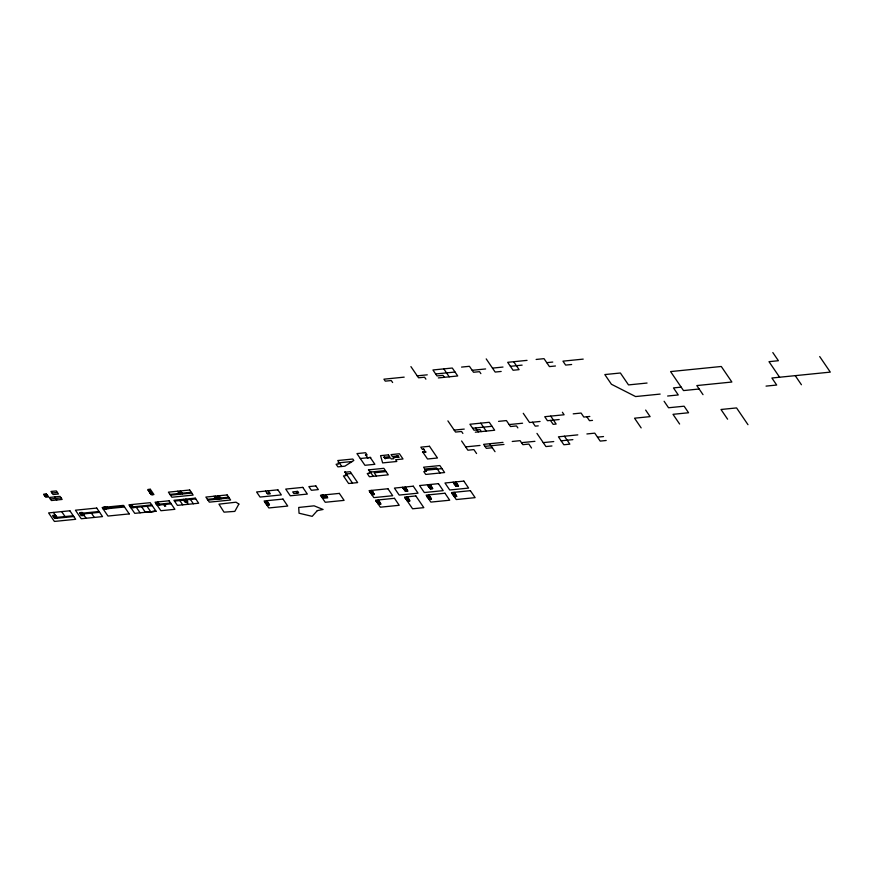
<?xml version="1.0" encoding="UTF-8"?>
<svg xmlns="http://www.w3.org/2000/svg" width="874" height="874" viewBox="0 0 874 874"><rect width="100%" height="100%" fill="white"/><g stroke="black" fill="none" stroke-linecap="round" stroke-linejoin="round"><path stroke-width="1.31" d="M322.877 495.318L321.883 496.782L321.009 495.503L322.877 495.318L323.741 496.596L321.009 495.503M425.267 470.736L426.031 469.775M164.64 506.177L165.339 505.325M185.976 502.189L186.675 501.337M217.888 498.967L218.587 498.125M267.171 504.921L268.405 503.806L269.039 504.735L267.171 504.921L266.537 503.992L269.039 504.735M372.149 494.597L373.373 493.471L374.006 494.4L372.149 494.597L371.516 493.657L374.006 494.4M378.661 504.156L379.895 503.042L380.529 503.97L378.661 504.156L378.027 503.227L380.529 503.97M405.623 491.221L406.858 490.106L407.492 491.035L405.623 491.221L404.99 490.292L407.492 491.035M407.677 501.021L408.912 499.906L409.545 500.835L407.677 501.021L407.044 500.092M430.521 488.719L431.756 487.594L432.39 488.522L430.521 488.719L429.888 487.779L432.39 488.522M429.167 499.076L430.401 497.951L431.035 498.89L429.167 499.076L428.533 498.147L431.035 498.89M456.195 486.13L457.43 485.015L458.063 485.944L456.195 486.13L455.562 485.201L458.063 485.944M454.567 496.519L455.802 495.394L456.436 496.334L454.567 496.519L453.934 495.591L456.436 496.334M365.474 454.906L366.261 455.059M366.195 455.299L365.452 455.179M367.288 457.572L368.074 457.725M344.706 472.026L345.492 472.178M368.03 457.965L367.244 457.812M345.449 472.419L344.673 472.288M369.877 457.31L370.663 457.463M370.598 457.714L369.833 457.55M346.235 474.276L347.022 474.429M346.956 474.68L346.202 474.527M383.937 457.058L384.724 457.211M384.669 457.463L383.904 457.31M384.757 458.26L385.543 458.413M385.489 458.664L384.713 458.5M368.489 469.633L369.276 469.786M369.21 470.037L368.467 469.906M370.019 471.884L370.805 472.036M370.74 472.277L370.008 472.157M397.299 455.715L398.096 455.867M398.031 456.119L397.288 455.988M398.129 456.916L398.915 457.069M398.85 457.321L398.107 457.189M423.289 449.083L424.076 449.236M424.01 449.487L423.267 449.356M422.513 452.011L423.3 452.164M423.202 452.437L422.535 452.317M425.103 451.749L425.889 451.902M425.78 452.175L425.103 452.044M527.044 360.372L507.674 362.317L513.082 370.259L519.09 369.647L513.683 361.716M536.133 359.454L544.021 358.657L549.429 366.599L555.438 365.988M461.559 367.091L469.447 366.304L473.511 372.269L479.52 371.668L480.864 373.635M492.488 368.118L502.998 367.058M510.394 366.315L522.117 365.135M546.753 362.655L552.761 362.054M404.181 377.142L383.926 379.185L385.27 381.151L391.279 380.551L392.623 382.517M417.204 375.831L427.266 374.826M435.656 373.974L455.026 372.029M472.168 370.303L485.605 368.948M583.209 359.116L562.954 361.159L565.642 365.092L571.651 364.491M501.173 371.45L495.165 372.062L486.206 358.897M438.344 377.918L457.714 375.962L452.295 368.03L432.936 369.975L437 375.94L443.009 375.339L444.353 377.306M647.055 383.041L628.504 384.91L620.387 373.001L604.819 374.564L611.429 384.265L635.595 396.556L660.154 394.087M681.174 387.138L673.472 387.914L678.268 394.95L667.627 396.02M699.156 388.996L683.512 390.58L670.577 371.581L721.279 366.479L731.877 382.025L696.807 385.565L703.013 394.655M766.039 386.111L776.691 385.041L771.895 378.005L830.3 372.116L819.703 356.559M498.541 421.366L506.417 420.569L510.492 426.545L516.501 425.933L517.845 427.91M573.202 413.85L581.09 413.052L583.81 417.051L589.819 416.45M454.185 430.106L464.236 429.09M472.637 428.249L492.007 426.293M509.149 424.567L522.586 423.224M540.066 421.465L529.546 422.513L523.264 413.304M559.174 419.531L547.463 420.711L544.731 416.712L564.101 414.768L562.397 412.255M475.314 432.193L494.684 430.237L489.276 422.295L469.906 424.251L473.981 430.216L479.99 429.615L481.323 431.581M538.242 425.857L535.238 426.151L532.55 422.218M592.506 420.383L589.502 420.689L586.815 416.756M502.976 442.397L483.606 444.353L486.326 448.351L492.335 447.75M512.23 441.468L520.117 440.671L522.849 444.669L528.857 444.068L531.534 448.012M577.801 434.87L558.431 436.814L563.839 444.757L569.848 444.145L564.44 436.213M586.902 433.952L594.779 433.154L600.187 441.097L606.195 440.485M465.634 446.898L480.001 445.456M360.296 458.511L370.248 457.506L374.88 464.302L364.928 465.296L356.953 453.595L365.605 452.721L367.135 454.972L365.845 455.103L367.659 457.768M484.972 446.352L503.97 444.44M521.483 442.67L534.921 441.326M352.211 461.494L337.976 462.925L338.697 463.985L336.108 464.247L337.899 466.869L344.859 466.17L353.806 460.467L352.823 459.025L337.735 460.543L341.778 466.487M543.246 442.615L553.755 441.556M561.152 440.813L572.874 439.633M597.51 437.153L603.519 436.552M52.003 493.002L57.4 492.466L58.449 493.996L53.052 494.542L50.954 491.461L56.351 490.926L57.4 492.466M44.246 494.968L46.835 494.717M44.366 495.154L46.956 494.892M44.498 495.329L47.076 495.077M44.618 495.514L47.207 495.252M44.738 495.689L47.327 495.438M44.858 495.875L47.447 495.613M44.989 496.061L47.567 495.798M45.109 496.235L47.699 495.973M45.23 496.421L47.819 496.159M551.942 445.959L545.933 446.559L536.964 433.406M50.331 498.999L61.114 497.918L62.152 499.447L51.38 500.54L49.283 497.459L60.066 496.377L61.114 497.918M148.285 490.336L149.585 490.205M148.405 490.511L149.705 490.38M148.536 490.696L149.825 490.565M148.656 490.871L149.946 490.74M148.777 491.057L150.077 490.926M148.897 491.232L150.197 491.112M149.028 491.417L150.317 491.286M149.148 491.603L150.437 491.472M149.268 491.778L150.568 491.647M149.815 492.575L151.115 492.455M149.946 492.761L151.235 492.63M150.066 492.947L151.355 492.816M150.186 493.122L151.475 492.991M150.306 493.307L151.606 493.176M150.437 493.482L151.726 493.351M150.557 493.668L151.847 493.537M346.279 473.992L351.414 473.479M150.678 493.843L151.978 493.712M150.798 494.029L152.098 493.897M346.607 474.473L345.317 474.604L346.038 475.664L343.449 475.926L348.617 483.508L357.641 482.601L350.212 471.709L345.077 472.222L352.495 483.114M385.379 470.562L369.101 472.2L369.822 473.271L367.233 473.533L369.407 476.723L388.285 474.822L383.85 468.322L368.861 469.83L373.296 476.341M178.285 492.018L180.874 491.756M178.416 492.193L180.994 491.931M178.536 492.379L181.126 492.117M386.079 471.599L374.203 472.79L376.399 476.024M178.657 492.554L181.246 492.291M178.777 492.739L181.366 492.477M178.908 492.914L181.486 492.652M179.028 493.1L181.617 492.838M179.148 493.275L181.737 493.012M169.938 494.4L191.22 492.259M170.485 495.197L191.767 493.056M441.938 468.617L425.649 470.256L426.381 471.315L423.792 471.578L425.736 474.44L444.615 472.539L439.862 465.558L423.573 467.208L424.83 469.043L436.519 467.874L440.015 472.998M103.995 508.198L106.322 507.958M107.622 507.827L123.988 506.177M129.494 505.631L132.072 505.369M155.627 502.998L158.216 502.736M174.494 501.075L195.765 498.934M215.747 496.945L218.336 496.683M129.614 505.806L132.203 505.543M155.747 503.173L158.336 502.911M183.955 500.332L186.544 500.07M215.878 497.12L218.456 496.858M129.734 505.991L132.324 505.729M155.867 503.358L158.456 503.096M184.086 500.518L186.665 500.256M215.998 497.306L218.587 497.044M129.855 506.166L132.444 505.904M155.998 503.533L158.576 503.271M184.206 500.693L186.796 500.431M216.118 497.481L218.708 497.219M129.986 506.352L132.564 506.09M156.118 503.719L158.707 503.457M184.327 500.878L186.916 500.616M216.239 497.667L218.828 497.404M103.252 509.127L124.534 506.986M130.106 506.527L132.695 506.264M156.238 503.894L158.828 503.642M184.447 501.053L187.036 500.802M216.37 497.841L218.948 497.579M130.226 506.712L132.815 506.45M156.359 504.079L158.948 503.817M184.578 501.239L187.156 500.977M216.49 498.027L219.079 497.765M130.346 506.887L132.935 506.625M156.49 504.254L159.068 504.003M184.698 501.414L187.287 501.163M216.61 498.202L219.199 497.94M130.477 507.073L151.748 504.932M156.61 504.44L170.616 503.031M184.818 501.6L187.407 501.337M207.4 499.327L228.682 497.186M267.094 493.318L269.684 493.056M55.291 515.136L52.713 515.398L54.789 518.446L73.798 516.534M131.024 507.87L152.294 505.729M157.156 505.238L171.173 503.828M207.946 500.125L229.228 497.983M82.637 513.158L99.057 511.498M53.259 516.195L55.838 515.933M80.102 513.497L82.691 513.235M53.38 516.381L55.969 516.119M80.222 513.672L82.811 513.409M53.5 516.556L56.089 516.294M80.353 513.857L82.943 513.595M53.62 516.742L56.209 516.479M80.474 514.032L83.063 513.77M53.751 516.916L56.329 516.654M80.594 514.218L99.603 512.306M53.871 517.102L56.46 516.84M80.714 514.393L83.303 514.13M53.991 517.277L56.581 517.015M80.845 514.578L83.434 514.316M54.112 517.463L56.701 517.2M80.965 514.753L83.554 514.502M54.243 517.637L73.252 515.726M81.085 514.939L83.675 514.677M84.221 515.474L81.632 515.736L79.556 512.688L82.145 512.426L86.111 518.249M129.243 513.901L107.972 516.053L102.16 507.521L123.442 505.38L129.254 513.923M264.647 501.774L267.236 501.523M323.609 495.842L326.199 495.58M264.767 501.96L267.357 501.698M323.741 496.017L326.33 495.766M264.898 502.135L267.477 501.884M323.861 496.203L326.45 495.94M369.615 491.45L372.204 491.188M403.1 488.074L405.689 487.823M427.998 485.573L430.587 485.31M453.672 482.983L456.261 482.732M265.019 502.321L267.608 502.058M323.981 496.388L326.57 496.126M369.746 491.636L372.335 491.374M403.22 488.26L405.809 487.998M428.118 485.747L430.707 485.496M453.792 483.169L456.381 482.907M321.523 496.825L326.69 496.301M369.866 491.811L372.455 491.549M403.351 488.446L405.929 488.184M428.249 485.933L430.827 485.671M453.912 483.344L456.501 483.093M265.139 502.506L267.728 502.244M369.986 491.996L372.575 491.734M403.471 488.621L406.06 488.358M428.369 486.119L430.958 485.857M454.043 483.53L456.621 483.267M265.259 502.681L267.848 502.419M324.232 496.749L326.821 496.487M370.106 492.171L372.695 491.909M403.591 488.806L406.181 488.544M428.489 486.294L431.079 486.031M454.163 483.715L456.752 483.453M265.39 502.867L267.968 502.605M324.352 496.924L326.942 496.661M370.237 492.357L372.827 492.095M403.712 488.981L406.301 488.719M428.61 486.479L431.199 486.217M454.283 483.89L456.873 483.628M265.51 503.042L268.1 502.779M324.473 497.109L327.062 496.847M370.358 492.532L372.947 492.27M403.843 489.167L406.421 488.905M428.741 486.654L431.33 486.392M454.404 484.076L456.993 483.814M265.63 503.227L268.22 502.965M327.182 497.022L324.604 497.284L323.063 495.045M370.478 492.718L373.067 492.455M403.963 489.342L406.552 489.079M428.861 486.84L431.45 486.578M454.535 484.251L457.113 483.988M370.609 492.892L373.187 492.63M404.083 489.527L406.672 489.265M428.981 487.015L431.57 486.752M454.655 484.436L457.244 484.174M266.177 504.025L268.766 503.763M322.561 498.344L327.728 497.83L325.652 494.782M371.155 493.701L373.733 493.439M404.629 490.325L407.218 490.063M429.527 487.823L432.117 487.561M455.201 485.234L457.79 484.972M266.898 505.085L269.487 504.833L266.69 500.715M371.876 494.76L374.465 494.498L371.658 490.39M405.154 497.874L407.732 497.623M376.137 501.021L378.726 500.758M405.274 498.06L407.863 497.798M426.643 495.929L429.232 495.678M452.044 493.373L454.633 493.111M405.394 498.235L407.983 497.983M376.257 501.195L378.846 500.933M405.514 498.42L408.103 498.158M426.763 496.115L429.353 495.853M452.164 493.559L454.753 493.297M376.388 501.381L378.966 501.119M405.645 498.595L408.224 498.344M426.883 496.29L429.473 496.039M452.295 493.734L454.873 493.471M376.508 501.556L379.098 501.305M427.015 496.476L429.593 496.214M452.415 493.919L455.004 493.657M376.628 501.742L379.218 501.479M405.765 498.781L408.355 498.519M427.135 496.651L429.724 496.399M452.535 494.094L455.125 493.832M376.749 501.916L379.338 501.665M405.886 498.967L408.475 498.704M427.255 496.836L429.844 496.574M452.656 494.28L455.245 494.018M376.88 502.102L379.469 501.84M406.006 499.141L408.595 498.879M427.375 497.011L429.964 496.76M452.787 494.455L455.365 494.203M377 502.277L379.589 502.026M406.137 499.327L408.715 499.065M427.506 497.197L430.084 496.935M452.907 494.64L455.496 494.378M377.12 502.463L379.709 502.2M427.626 497.382L430.216 497.12M453.027 494.815L455.616 494.564M406.683 500.125L409.272 499.862M377.666 503.26L380.256 503.009M428.173 498.18L430.762 497.918M453.573 495.624L456.162 495.361M407.404 501.184L409.993 500.933L407.186 496.814M378.398 504.331L380.977 504.069L378.18 499.961M428.894 499.24L431.483 498.978L428.686 494.87M454.294 496.683L456.884 496.421L454.087 492.313M406.934 500.103L409.436 500.846M424.709 469.906L426.599 470.594M217.397 498.235L219.079 498.857M185.485 501.447L187.167 502.069M164.148 505.445L165.831 506.057M795.231 375.645L801.425 384.746M772.824 352.561L778.395 360.722L768.989 361.672L779.597 377.229M747.98 424.688L736.564 407.918L720.995 409.491L727.605 419.192M664.109 401.264L668.544 407.765L684.113 406.202L688.57 412.757L673.002 414.32L679.611 424.021M645.646 410.07L650.114 416.625L634.546 418.198L641.155 427.899M550.74 416.111L556.148 424.054L553.144 424.349L550.467 420.416M443.806 368.883L449.214 376.825M480.776 423.158L486.184 431.09M489.615 443.741L495.023 451.683M475.642 427.943L478.318 431.887M425.9 379.163L424.556 377.197L418.548 377.797L410.922 366.61M462.881 433.438L461.538 431.472L455.529 432.073L447.903 420.886M476.57 453.54L473.894 449.607L467.885 450.208L461.603 440.988M455.704 481.924L458.511 486.042L455.922 486.294L453.125 482.186M454.961 482.852L455.944 484.305M453.333 493.242L454.327 494.684M430.041 484.513L432.838 488.621L430.259 488.883L427.452 484.775M429.298 485.441L430.281 486.884M427.932 495.798L428.916 497.251M405.143 487.015L407.94 491.133L405.35 491.385L402.553 487.277M404.389 487.954L405.372 489.396M406.443 497.743L407.426 499.196M370.915 491.319L371.898 492.761M377.437 500.889L378.42 502.332M324.909 495.711L325.893 497.153M296.33 491.516L297.433 493.122M268.154 490.806L270.23 493.854L267.641 494.116L265.565 491.068M265.936 501.643L266.92 503.096M219.079 495.744L221.166 498.803M217.79 495.875L219.866 498.923M217.047 496.814L218.03 498.256M215.201 496.137L217.276 499.185M213.912 496.268L215.987 499.316M190.445 499.469L193.373 503.763M180.328 490.948L182.404 493.996M185.878 499.087L187.954 502.146L185.364 502.397L183.289 499.349M179.585 491.887L180.568 493.329M185.124 500.004L188.052 504.298M177.739 491.21L179.826 494.258M179.815 500.54L182.732 504.833M149.039 489.396L152.644 494.695M157.67 501.927L159.745 504.986M156.916 502.867L157.899 504.309M141.664 506.8L145.39 512.284L156.042 511.224L150.219 502.681L128.937 504.822L134.749 513.355L156.031 511.214L150.721 511.749L147.007 506.264M136.344 507.335L140.069 512.819M131.526 504.56L133.602 507.608M130.783 505.5L131.766 506.942M107.076 507.029L108.168 508.635M105.776 507.16L106.868 508.766M105.492 507.182L106.584 508.788M105.197 507.215L106.289 508.821M104.902 507.248L105.994 508.854M104.618 507.27L105.71 508.876M104.323 507.302L105.415 508.908M104.028 507.335L105.12 508.941M103.744 507.357L104.836 508.963M103.449 507.39L104.541 508.996M91.399 513.125L94.316 517.419M81.402 513.366L82.385 514.808M54.669 496.913L56.766 499.994M61.661 511.596L65.037 516.556M45.535 494.837L46.53 496.29M53.445 512.426L57.378 518.184M54.549 516.064L55.532 517.506M238.853 504.069L234.822 511.388L224.017 512.153L218.948 504.156L236.035 502.2L238.853 504.069M317.295 510.624L312.193 516.359L299.039 513.213L298.711 507.455L314.094 505.827L323.085 509.476L317.295 510.624M429.495 446.286L420.831 447.16L422.361 449.411L423.661 449.28L425.474 451.945L422.885 452.208L427.517 459.003L437.47 457.998L429.495 446.286M388.438 454.862L380.561 455.66L382.637 462.903L396.818 461.483L395.627 459.735L403.001 458.992L399.44 453.759L391.028 454.611L392.284 456.447L397.681 455.911L398.5 457.113L393.103 457.659L393.835 458.719L391.246 458.981L390.525 457.91L385.128 458.457L384.309 457.255L389.706 456.709L388.438 454.862M46.289 493.908L43.7 494.171L45.776 497.219L48.365 496.956L46.289 493.908M150.328 489.276L147.739 489.527L151.344 494.826L153.933 494.564L150.328 489.276M189.691 490.008L168.409 492.149L171.872 497.23L193.154 495.088L189.691 490.008M69.876 510.777L48.594 512.918L54.407 521.439L75.677 519.298L69.876 510.777M96.719 508.067L75.437 510.208L81.249 518.741L102.531 516.6L96.719 508.067M169.086 500.78L155.08 502.189L160.892 510.722L174.898 509.313L169.086 500.78M195.23 498.147L173.959 500.289L177.411 505.369L198.693 503.227L195.23 498.147M227.153 494.935L205.871 497.077L209.334 502.157L230.605 500.015L227.153 494.935M277.866 489.833L256.585 491.975L260.048 497.055L281.33 494.913L277.866 489.833M315.831 485.911L308.872 486.61L311.384 490.292L318.333 489.593L315.831 485.911M302.765 487.375L285.722 489.09L290.288 495.798L307.342 494.072L302.765 487.375M297.63 491.385L292.714 491.887L293.806 493.482L298.722 492.991L297.63 491.385M282.979 499.076L264.101 500.977L268.853 507.958L287.732 506.057L282.979 499.076M339.352 493.395L320.485 495.296L325.237 502.277L344.105 500.376L339.352 493.395M387.947 488.752L369.068 490.653L373.832 497.623L392.699 495.722L387.947 488.752M413.282 486.195L394.414 488.096L399.167 495.077L418.034 493.176L413.282 486.195M438.453 483.661L419.575 485.562L424.327 492.543L443.205 490.642L438.453 483.661M463.854 481.104L444.975 483.005L449.728 489.986L468.606 488.085L463.854 481.104M415.849 495.94L404.607 497.077L412.583 508.788L423.824 507.652L415.849 495.94M394.469 498.311L375.591 500.212L380.343 507.193L399.221 505.292L394.469 498.311M444.964 493.231L426.097 495.132L430.849 502.102L449.717 500.212L444.964 493.231M470.376 490.675L451.497 492.575L456.25 499.546L475.128 497.645L470.376 490.675"/></g></svg>
